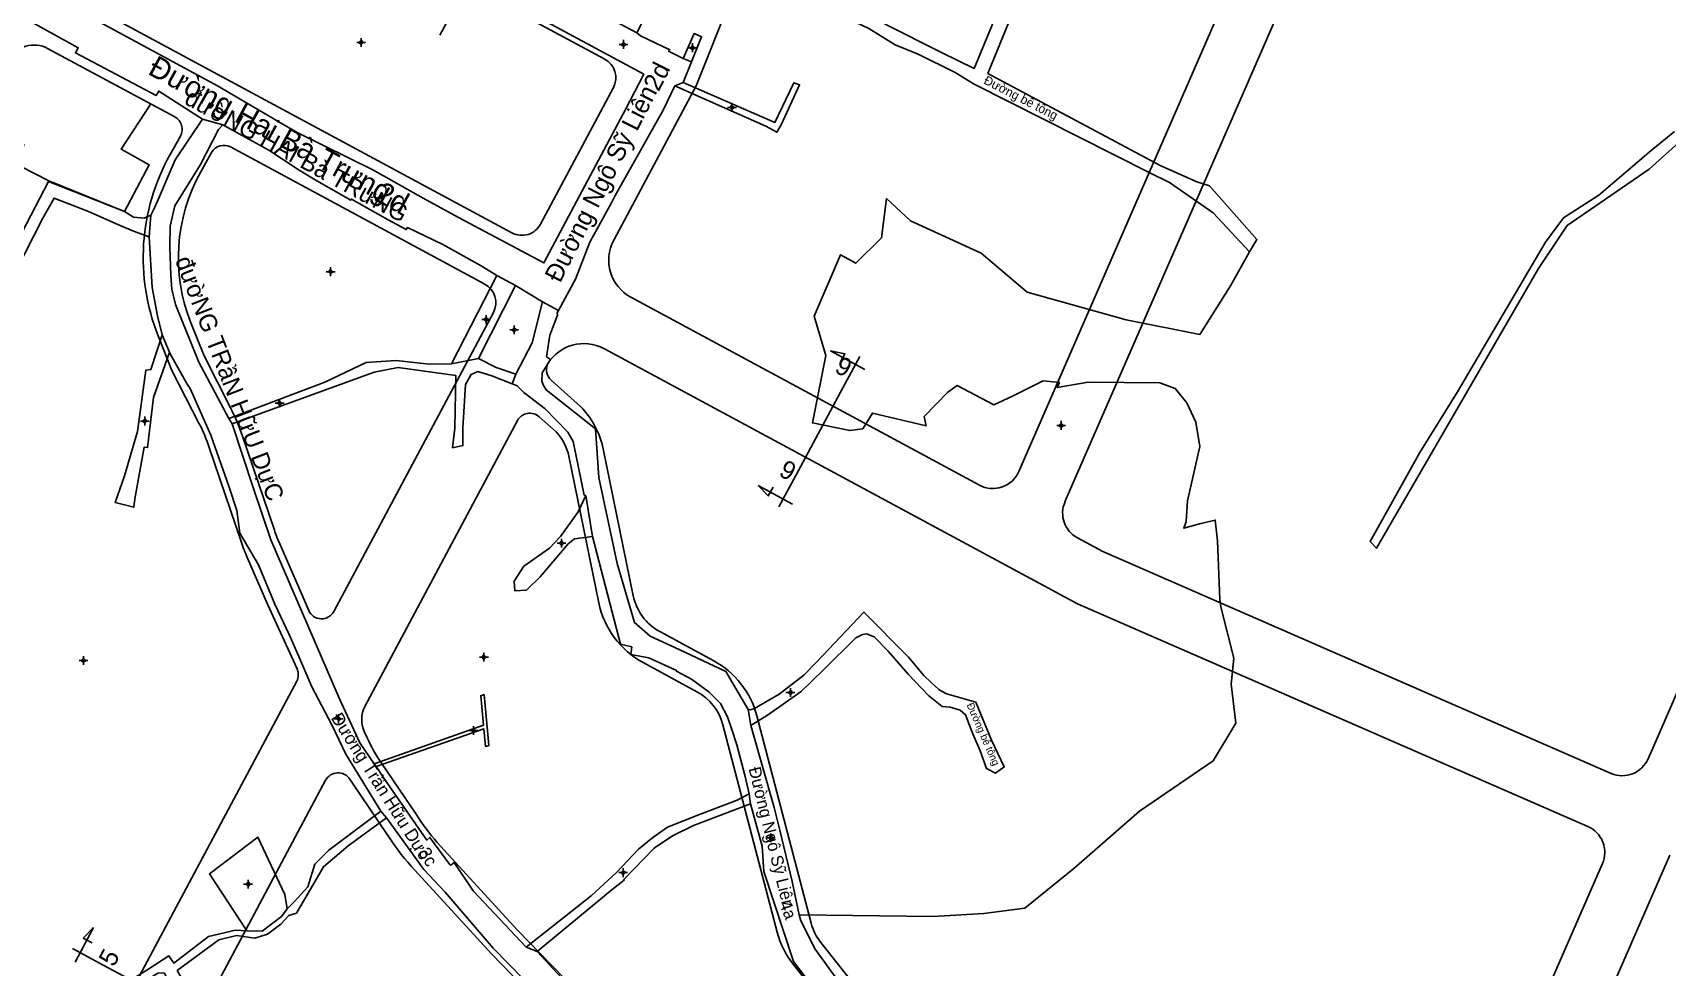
# Model space of a CAD drawing. Extents: x 548357 to 553331, y 1835329 to 1842351.
# Drawn here: x 552077.5 to 552542.4, y 1838996.8 to 1839262.4 of the extents above; entities that cross this region are included whole.
import ezdxf

# ---------------------------------------------------------------- set-up
doc = ezdxf.new("R2010")
doc.units = 0
for name, color, linetype in [('Level 1', 7, 'Continuous'), ('Level 10', 7, 'Continuous'), ('Level 11', 7, 'Continuous'), ('Level 2', 7, 'Continuous'), ('Level 27', 7, 'Continuous'), ('Level 30', 7, 'Continuous'), ('Level 4', 7, 'Continuous'), ('Level 5', 7, 'Continuous')]:
    doc.layers.add(name, color=color, linetype=linetype)

msp = doc.modelspace()

# ---------------------------------------------------------------- linework, layer by layer
at = {"layer": 'Level 1'}
for points in [[(552193.32, 1839261.66), (552198.11, 1839270.58)], [(552314.19, 1839166.7), (552304.39, 1839171.98)], [(552304.39, 1839171.98), (552308.47, 1839171.16), (552307.12, 1839168.66)], [(552312.72, 1839170.36), (552307.92, 1839161.45)], [(552294.51, 1839136.56), (552307.92, 1839161.45)], [(552289.7, 1839127.65), (552294.51, 1839136.56)], [(552293.58, 1839128.43), (552283.78, 1839133.72)], [(552283.78, 1839133.72), (552286.7, 1839130.76), (552288.05, 1839133.25)], [(552089.59, 1838998.23), (552094.83, 1839008.06)], [(552094.83, 1839008.06), (552091.89, 1839005.12), (552094.39, 1839003.78)], [(552088.79, 1839002.1), (552097.72, 1838997.34)], [(552097.72, 1838997.34), (552134.14, 1838977.89)]]:
    msp.add_lwpolyline(points, dxfattribs=at)
at = {"layer": 'Level 10'}
for p, q in [((552246.45, 1839263.89), (552249.33, 1839262.35)), ((552262.45, 1839248.25), (552264.84, 1839254.15)), ((552262.51, 1839255.1), (552264.84, 1839254.15)), ((552260.12, 1839247.3), (552262.45, 1839248.25)), ((552125.8, 1839237.86), (552131.57, 1839236.23)), ((552110.62, 1839204.38), (552111.15, 1839210.51)), ((552196.64, 1839168.31), (552209.51, 1839193.41)), ((552209.51, 1839193.41), (552214.82, 1839190.57)), ((552204.25, 1839169.82), (552214.82, 1839190.57)), ((552214.82, 1839190.57), (552222.53, 1839185.89)), ((552222.53, 1839185.89), (552227.03, 1839183.44)), ((552114.3, 1839176.55), (552116.64, 1839171.1)), ((552196.64, 1839168.31), (552204.25, 1839169.82)), ((552213.87, 1839162.62), (552214.95, 1839165.32)), ((552133.34, 1839152.74), (552134.2, 1839151.2)), ((552234.83, 1839130.86), (552236.73, 1839119.25)), ((552280.94, 1839070.04), (552281.69, 1839065.48)), ((552174.6, 1839054.65), (552175.16, 1839053.82)), ((552281.26, 1839046.07), (552281.63, 1839043.28)), ((552176.56, 1839041.13), (552178.17, 1839039.24)), ((552217.84, 1839002.56), (552221, 1839001.31))]:
    msp.add_line(p, q, dxfattribs=at)
for points in [[(552077.72, 1839275.53), (552088.2, 1839269.95), (552130.09, 1839247.34), (552147.56, 1839237.11), (552152.68, 1839234.02), (552174.29, 1839223.39), (552188.55, 1839215.37), (552198.63, 1839209.88), (552222.88, 1839197), (552246.16, 1839240.79), (552251.29, 1839250.58), (552158.62, 1839300.58), (552142.94, 1839308.83), (552101.44, 1839322.27)], [(552249.33, 1839262.35), (552263.08, 1839289.17), (552264.28, 1839290.28), (552265.44, 1839290.36), (552280.44, 1839282.31), (552288.43, 1839278.24), (552300.47, 1839270.61), (552315.31, 1839263.58), (552322.78, 1839258.93), (552329.32, 1839256.32), (552339.85, 1839251.08), (552345.29, 1839247.77), (552395.01, 1839222.69), (552400.78, 1839219.88), (552413.22, 1839211.2), (552423.59, 1839200.17)], [(552423.59, 1839200.17), (552425.64, 1839203.62), (552412.19, 1839218.84), (552408.56, 1839220.03), (552398.1, 1839224.68), (552349.16, 1839250.83), (552359.6, 1839276.39)], [(552074.5, 1839266.89), (552090.49, 1839258.12), (552089.66, 1839256.65), (552112.61, 1839244.52), (552113.38, 1839245.8), (552125.8, 1839237.86)], [(552352.25, 1839269.21), (552345.29, 1839252.25), (552336.12, 1839256.7), (552319.76, 1839264.88)], [(552249.33, 1839262.35), (552250.4, 1839261.56), (552258.71, 1839257.58), (552258.37, 1839257.12), (552262.51, 1839255.1)], [(552264.84, 1839254.15), (552267.72, 1839261.25), (552265.61, 1839262.15), (552263.87, 1839258.26), (552262.51, 1839255.1)], [(552227.03, 1839183.44), (552231.88, 1839192.36), (552235.99, 1839202.89), (552242.17, 1839214.2), (552243.05, 1839215.92), (552256.78, 1839240.4), (552260.12, 1839247.3)], [(552262.45, 1839248.25), (552288.59, 1839236.93), (552293.96, 1839248.18), (552295.58, 1839247.59), (552290.4, 1839236.21), (552289.17, 1839234.12), (552286.04, 1839235.87), (552260.12, 1839247.3)], [(552544.42, 1839234.3), (552537.78, 1839228.95), (552522.89, 1839216.26), (552512.88, 1839209.82), (552507.76, 1839202.88), (552482.72, 1839160.38), (552472.02, 1839143.07), (552457.84, 1839117.81), (552459.63, 1839115.9), (552505.76, 1839195.36), (552513.87, 1839207.66), (552537.17, 1839223.59), (552558.85, 1839243.07)], [(552111.15, 1839210.51), (552112.12, 1839212.68), (552113.03, 1839214.56), (552117.99, 1839226.25), (552125.8, 1839237.86)], [(552131.57, 1839236.23), (552130.37, 1839234.85), (552125.22, 1839224.96), (552117.94, 1839213.18), (552116.59, 1839207.42), (552116.5, 1839201.55), (552116.81, 1839193.36), (552117.09, 1839189.5), (552118.11, 1839185.16), (552124.78, 1839168.81), (552133.34, 1839152.74)], [(552131.57, 1839236.23), (552144.68, 1839229.02), (552153.25, 1839223.31), (552158.29, 1839220.27), (552167.95, 1839214.77), (552168.16, 1839215.14), (552178.57, 1839209.2), (552183.73, 1839206.45), (552184.09, 1839207.01), (552194.13, 1839202.23), (552205.04, 1839196.11), (552209.51, 1839193.41)], [(552029.51, 1839179.77), (552052.48, 1839165.2), (552055.21, 1839169.84), (552063.85, 1839185.87), (552067.56, 1839192.97), (552074.56, 1839205.72), (552082.04, 1839220.14), (552103.66, 1839211.63), (552106.22, 1839209.97), (552109.22, 1839209.74), (552111.15, 1839210.51)], [(552027.81, 1839177.53), (552033.99, 1839173.5), (552033.75, 1839173.15), (552036.23, 1839171.51), (552052.03, 1839161.53), (552047.8, 1839154.77), (552049.77, 1839153.5), (552051.92, 1839155.78), (552055.57, 1839161.74), (552065.5, 1839182.16), (552075.26, 1839199.65), (552080.39, 1839209.74), (552083.62, 1839215.41), (552093.38, 1839211.57), (552101.71, 1839207.87), (552106.18, 1839206.01), (552110.62, 1839204.38)], [(552295.45, 1839011.74), (552333.6, 1839011.27), (552348, 1839012.1), (552359.68, 1839013.59), (552373.59, 1839024.9), (552392.29, 1839041.19), (552413.22, 1839055.43), (552419.65, 1839066.22), (552418.29, 1839077.27), (552419.05, 1839084.63), (552415.35, 1839099.26), (552415.1, 1839101.33), (552414.41, 1839117.99), (552413.82, 1839123.88), (552409.68, 1839122.93), (552404.84, 1839121.59), (552405.55, 1839123.53), (552405.87, 1839129.35), (552409.39, 1839144.79), (552408.31, 1839151.72), (552405.77, 1839157.24), (552402.39, 1839161.32), (552398.04, 1839162.87), (552377.69, 1839163.13), (552368.89, 1839161.56), (552369.49, 1839162.95), (552364.83, 1839163.45), (552356.18, 1839159.1), (552350.81, 1839156.66), (552340.42, 1839162.18), (552337.79, 1839160.29), (552331.04, 1839153.35), (552331.56, 1839150.65), (552316.36, 1839154.31), (552313.56, 1839149.84), (552309.87, 1839149.32), (552299.27, 1839151.53), (552303.1, 1839170.63), (552299.74, 1839181.85), (552307.25, 1839199.3), (552311.55, 1839196.87), (552318.87, 1839204.08), (552320.28, 1839215.26), (552327.1, 1839208.93), (552347.21, 1839199.74), (552360.28, 1839188.63), (552388.49, 1839180.83), (552409.44, 1839176.66), (552418.11, 1839190.48), (552423.59, 1839200.17)], [(552110.62, 1839204.38), (552111.52, 1839190.01), (552113, 1839181.96), (552114.3, 1839176.55)], [(552214.95, 1839165.32), (552219.57, 1839174.22), (552222.53, 1839185.89)], [(552227.03, 1839183.44), (552226.68, 1839182.79), (552226.8, 1839182.09), (552224.61, 1839176.48), (552223.63, 1839170.3), (552224.76, 1839169.5), (552222.39, 1839165.78), (552222.33, 1839163.49), (552222.68, 1839162.3), (552223.54, 1839160.9), (552237.53, 1839149.85), (552238.47, 1839135.97), (552243.73, 1839111.58), (552248.69, 1839094.77), (552253.1, 1839090.9), (552261.34, 1839087.13), (552274.64, 1839080.82), (552280.94, 1839070.04)], [(552114.3, 1839176.55), (552111.13, 1839166.67), (552109.71, 1839166.51), (552107.29, 1839149.11), (552103.65, 1839136.48), (552100.94, 1839128.91), (552106.26, 1839127.52), (552106.55, 1839129.96), (552109.23, 1839144.64), (552110.2, 1839144.49), (552111.88, 1839158.71), (552116.31, 1839171.35), (552116.64, 1839171.1)], [(552116.64, 1839171.1), (552121.42, 1839162.51), (552122.29, 1839161.31), (552128.13, 1839148.03), (552133.33, 1839133.57), (552135.58, 1839126.65), (552136.38, 1839120.13), (552141.77, 1839111.22), (552146.33, 1839100.04), (552150.48, 1839091.34), (552153.2, 1839085.17), (552156.93, 1839076.51), (552162.57, 1839065.66), (552166.54, 1839057.36), (552176.56, 1839041.13)], [(552133.34, 1839152.74), (552160.62, 1839163.1), (552172.36, 1839168.67), (552180.88, 1839169.21), (552190.29, 1839168.24), (552196.64, 1839168.31)], [(552204.25, 1839169.82), (552209.33, 1839167.21), (552214.95, 1839165.32)], [(552134.2, 1839151.2), (552174.63, 1839165.89), (552181.47, 1839167.29), (552197.84, 1839165), (552197.53, 1839150.02), (552196.93, 1839144.46), (552199.87, 1839145.07), (552199.82, 1839150.03), (552200.64, 1839162.43), (552202.17, 1839165.23), (552204.14, 1839166.11), (552208.12, 1839164.92), (552213.87, 1839162.62)], [(552213.87, 1839162.62), (552215.3, 1839162.05), (552217.16, 1839160.18), (552223.25, 1839155.54), (552229.66, 1839148.88), (552231.2, 1839146.22), (552234.34, 1839131.01), (552234.83, 1839130.86)], [(552134.2, 1839151.2), (552140.21, 1839133.16), (552145.27, 1839118.31), (552164.74, 1839073.13), (552170.55, 1839060.61), (552174.6, 1839054.65)], [(552234.83, 1839130.86), (552232.63, 1839126.2), (552227.6, 1839119.23), (552224.44, 1839115.94), (552217.18, 1839110.76), (552214.44, 1839106.51), (552214.64, 1839103.78), (552217.94, 1839104.01), (552221.79, 1839107.81), (552229.83, 1839117.19), (552231.58, 1839118.54), (552236.73, 1839119.25)], [(552236.73, 1839119.25), (552244.67, 1839088.65), (552247.85, 1839087.83), (552247.59, 1839085.73), (552252.75, 1839084.79), (552260.58, 1839081.16), (552260.56, 1839080.94), (552264.83, 1839078.65), (552269.86, 1839074.94), (552273.09, 1839071.72), (552275.09, 1839068.01), (552276.37, 1839064.42), (552277.72, 1839060.02), (552280.14, 1839050.99), (552281.26, 1839046.07)], [(552280.94, 1839070.04), (552281.53, 1839069.97), (552282.77, 1839070.31), (552289.77, 1839074.43), (552296.81, 1839079.79), (552300.37, 1839083.53), (552302.25, 1839085.41), (552313.89, 1839097.76), (552326.6, 1839084.93), (552330.97, 1839079.73), (552333.05, 1839077.73), (552335.24, 1839075.76), (552336.98, 1839074.69), (552337.75, 1839074.38), (552345.73, 1839072.12), (552350.17, 1839061.33), (552353.79, 1839053.72), (552351.28, 1839052), (552348.79, 1839053.26), (552346.97, 1839058.3), (552344.89, 1839063.18), (552342.77, 1839068.58), (552341.27, 1839069.91), (552338.38, 1839070.77), (552336.14, 1839070.93), (552332.34, 1839073.98), (552326.52, 1839080.1), (552320.78, 1839086.66), (552316.8, 1839090.67), (552314.67, 1839091.56), (552313.48, 1839091.41), (552311.63, 1839090.44), (552302.42, 1839081.32), (552296.01, 1839075.18), (552286.43, 1839068.46), (552281.69, 1839065.48)], [(552174.6, 1839054.65), (552205.69, 1839065.59), (552204.93, 1839073.97), (552205.9, 1839074.32), (552207.22, 1839059.79), (552206.24, 1839059.55), (552205.78, 1839064.59), (552175.16, 1839053.82)], [(552281.69, 1839065.48), (552288.37, 1839042.17), (552290.03, 1839035.78), (552293.48, 1839021.16), (552295.45, 1839011.74)], [(552175.16, 1839053.82), (552177.36, 1839050.59), (552189.59, 1839032.94), (552190.46, 1839033.69), (552196.07, 1839026.14), (552196.4, 1839025.83), (552197.38, 1839026.55), (552202.75, 1839018.5), (552217.84, 1839002.56)], [(552217.84, 1839002.56), (552236.31, 1839017.12), (552243.51, 1839023.77), (552249.76, 1839030.41), (552253.86, 1839033.67), (552258.03, 1839036.58), (552267.13, 1839040.25), (552277.86, 1839044.33), (552281.26, 1839046.07)], [(552221, 1839001.31), (552242.28, 1839018.89), (552245.74, 1839021.57), (552245.58, 1839021.73), (552254.23, 1839030.61), (552259.5, 1839034.17), (552265.39, 1839037.14), (552281.63, 1839043.28)], [(552281.63, 1839043.28), (552284.97, 1839031.23), (552285.44, 1839023.98), (552293.88, 1838998.43), (552302.56, 1838987), (552302.55, 1838987), (552306.72, 1838983.69), (552325.53, 1838964.63)], [(552124.39, 1838976.57), (552134.75, 1838941.61), (552133.7, 1838939.22), (552135.81, 1838938.07), (552138.18, 1838938.84), (552134.99, 1838951.46), (552130.73, 1838966.47), (552120.53, 1838989.97), (552121.63, 1838990.57), (552118.61, 1838995.84), (552130.49, 1839004.59), (552135.44, 1839005.81), (552140.71, 1839005.05), (552144.27, 1839006.18), (552148.12, 1839009.04), (552150.36, 1839011.56), (552152.49, 1839012.19), (552160.22, 1839025.37), (552167.21, 1839031.28), (552178.17, 1839039.24)], [(552149.88, 1839013.37), (552151.97, 1839015.47), (552155.75, 1839019.71), (552157.77, 1839026.06), (552161.75, 1839030.11), (552176.56, 1839041.13)], [(552178.17, 1839039.24), (552188.77, 1839024.55), (552194.78, 1839018.17), (552208.43, 1839002.24), (552230.37, 1838979.88), (552242.69, 1838965.38), (552246.08, 1838961.45), (552283.95, 1838906.4)], [(552138.38, 1839007.15), (552127.75, 1839023.32), (552141.56, 1839033.75), (552149.2, 1839017.51), (552149.88, 1839013.37)], [(552138.38, 1839007.15), (552142.74, 1839007.08), (552148.27, 1839011.25), (552149.88, 1839013.37)], [(552295.45, 1839011.74), (552295.96, 1839010.02), (552300.04, 1839001.92), (552307.21, 1838992.01), (552326.3, 1838972.42), (552347.12, 1838954.95)], [(552121.81, 1838982.21), (552121.33, 1838983.45), (552114.86, 1838995.21), (552113.1, 1838995.15), (552098.3, 1838985.81), (552096.87, 1838987.81), (552110.26, 1838996.17), (552116.27, 1839000.03), (552117.68, 1838997.95), (552127.48, 1839005.57), (552135.22, 1839007.35), (552138.38, 1839007.15)], [(552221, 1839001.31), (552233.81, 1838987.44), (552258.9, 1838954.88), (552269.72, 1838939.35), (552279.53, 1838923.85)]]:
    msp.add_lwpolyline(points, dxfattribs=at)
at = {"layer": 'Level 11'}
for p, q in [((552170.29, 1839259.64), (552169.66, 1839259.64)), ((552170.91, 1839260.27), (552170.29, 1839259.64)), ((552170.29, 1839259.64), (552170.91, 1839259.01)), ((552170.91, 1839260.89), (552170.91, 1839260.27)), ((552171.53, 1839259.64), (552170.91, 1839260.27)), ((552170.91, 1839259.01), (552171.53, 1839259.64)), ((552170.91, 1839259.01), (552170.91, 1839258.39)), ((552172.16, 1839259.64), (552171.53, 1839259.64)), ((552244.91, 1839259.1), (552244.28, 1839259.1)), ((552245.53, 1839259.73), (552244.91, 1839259.1)), ((552244.91, 1839259.1), (552245.53, 1839258.47)), ((552245.53, 1839260.35), (552245.53, 1839259.73)), ((552246.15, 1839259.1), (552245.53, 1839259.73)), ((552245.53, 1839258.47), (552246.15, 1839259.1)), ((552245.53, 1839258.47), (552245.53, 1839257.85)), ((552246.78, 1839259.1), (552246.15, 1839259.1)), ((552264.51, 1839258.15), (552263.89, 1839258.15)), ((552265.14, 1839258.77), (552264.51, 1839258.15)), ((552264.51, 1839258.15), (552265.14, 1839257.53)), ((552265.14, 1839259.4), (552265.14, 1839258.77)), ((552265.77, 1839258.15), (552265.14, 1839258.77)), ((552265.14, 1839257.53), (552265.77, 1839258.15)), ((552265.14, 1839257.53), (552265.14, 1839256.9)), ((552266.39, 1839258.15), (552265.77, 1839258.15)), ((552275.75, 1839241.18), (552275.13, 1839241.18)), ((552276.38, 1839241.81), (552275.75, 1839241.18)), ((552275.75, 1839241.18), (552276.38, 1839240.55)), ((552276.38, 1839242.43), (552276.38, 1839241.81)), ((552277.01, 1839241.18), (552276.38, 1839241.81)), ((552276.38, 1839240.55), (552277.01, 1839241.18)), ((552276.38, 1839240.55), (552276.38, 1839239.93)), ((552277.63, 1839241.18), (552277.01, 1839241.18)), ((552161.63, 1839194.48), (552161, 1839194.48)), ((552162.25, 1839195.11), (552161.63, 1839194.48)), ((552161.63, 1839194.48), (552162.25, 1839193.85)), ((552162.25, 1839195.73), (552162.25, 1839195.11)), ((552162.87, 1839194.48), (552162.25, 1839195.11)), ((552162.25, 1839193.85), (552162.87, 1839194.48)), ((552162.25, 1839193.85), (552162.25, 1839193.23)), ((552163.5, 1839194.48), (552162.87, 1839194.48)), ((552206.47, 1839182.11), (552206.47, 1839181.49)), ((552205.85, 1839180.86), (552205.22, 1839180.86)), ((552206.47, 1839181.49), (552205.85, 1839180.86)), ((552205.85, 1839180.86), (552206.47, 1839180.23)), ((552207.09, 1839180.86), (552206.47, 1839181.49)), ((552206.47, 1839180.23), (552207.09, 1839180.86)), ((552206.47, 1839180.23), (552206.47, 1839179.61)), ((552207.72, 1839180.86), (552207.09, 1839180.86)), ((552213.82, 1839177.94), (552213.2, 1839177.94)), ((552214.45, 1839178.57), (552213.82, 1839177.94)), ((552213.82, 1839177.94), (552214.45, 1839177.31)), ((552214.45, 1839179.19), (552214.45, 1839178.57)), ((552215.07, 1839177.94), (552214.45, 1839178.57)), ((552214.45, 1839177.31), (552215.07, 1839177.94)), ((552215.7, 1839177.94), (552215.07, 1839177.94)), ((552214.45, 1839177.31), (552214.45, 1839176.69)), ((552147.11, 1839157.14), (552146.49, 1839157.14)), ((552147.74, 1839157.77), (552147.11, 1839157.14)), ((552147.11, 1839157.14), (552147.74, 1839156.51)), ((552147.74, 1839158.39), (552147.74, 1839157.77)), ((552148.37, 1839157.14), (552147.74, 1839157.77)), ((552147.74, 1839156.51), (552148.37, 1839157.14)), ((552147.74, 1839156.51), (552147.74, 1839155.89)), ((552148.99, 1839157.14), (552148.37, 1839157.14)), ((552108.77, 1839152.04), (552108.14, 1839152.04)), ((552109.39, 1839152.67), (552108.77, 1839152.04)), ((552108.77, 1839152.04), (552109.39, 1839151.41)), ((552109.39, 1839153.29), (552109.39, 1839152.67)), ((552110.01, 1839152.04), (552109.39, 1839152.67)), ((552109.39, 1839151.41), (552110.01, 1839152.04)), ((552109.39, 1839151.41), (552109.39, 1839150.79)), ((552110.64, 1839152.04), (552110.01, 1839152.04)), ((552369.37, 1839150.82), (552368.74, 1839150.82)), ((552369.99, 1839151.45), (552369.37, 1839150.82)), ((552369.37, 1839150.82), (552369.99, 1839150.19)), ((552369.99, 1839152.07), (552369.99, 1839151.45)), ((552370.61, 1839150.82), (552369.99, 1839151.45)), ((552369.99, 1839150.19), (552370.61, 1839150.82)), ((552369.99, 1839150.19), (552369.99, 1839149.57)), ((552371.24, 1839150.82), (552370.61, 1839150.82)), ((552227.25, 1839117.32), (552226.63, 1839117.32)), ((552227.88, 1839117.95), (552227.25, 1839117.32)), ((552227.25, 1839117.32), (552227.88, 1839116.69)), ((552227.88, 1839118.57), (552227.88, 1839117.95)), ((552228.51, 1839117.32), (552227.88, 1839117.95)), ((552227.88, 1839116.69), (552228.51, 1839117.32)), ((552229.13, 1839117.32), (552228.51, 1839117.32)), ((552227.88, 1839116.69), (552227.88, 1839116.07)), ((552091.96, 1839084.63), (552091.33, 1839084.01)), ((552091.96, 1839085.26), (552091.96, 1839084.63)), ((552092.59, 1839084.01), (552091.96, 1839084.63)), ((552205.21, 1839084.92), (552204.59, 1839084.92)), ((552205.84, 1839085.55), (552205.21, 1839084.92)), ((552205.21, 1839084.92), (552205.84, 1839084.29)), ((552205.84, 1839086.17), (552205.84, 1839085.55)), ((552206.47, 1839084.92), (552205.84, 1839085.55)), ((552205.84, 1839084.29), (552206.47, 1839084.92)), ((552207.09, 1839084.92), (552206.47, 1839084.92)), ((552091.33, 1839084.01), (552090.71, 1839084.01)), ((552091.33, 1839084.01), (552091.96, 1839083.39)), ((552091.96, 1839083.39), (552092.59, 1839084.01)), ((552091.96, 1839083.39), (552091.96, 1839082.76)), ((552093.21, 1839084.01), (552092.59, 1839084.01)), ((552205.84, 1839084.29), (552205.84, 1839083.67)), ((552292.97, 1839075.51), (552292.35, 1839074.88)), ((552292.97, 1839076.13), (552292.97, 1839075.51)), ((552293.59, 1839074.88), (552292.97, 1839075.51)), ((552292.35, 1839074.88), (552291.72, 1839074.88)), ((552292.35, 1839074.88), (552292.97, 1839074.25)), ((552292.97, 1839074.25), (552293.59, 1839074.88)), ((552292.97, 1839074.25), (552292.97, 1839073.63)), ((552294.22, 1839074.88), (552293.59, 1839074.88)), ((552163.89, 1839067.45), (552163.26, 1839067.45)), ((552164.51, 1839068.07), (552163.89, 1839067.45)), ((552163.89, 1839067.45), (552164.51, 1839066.83)), ((552164.51, 1839068.7), (552164.51, 1839068.07)), ((552165.13, 1839067.45), (552164.51, 1839068.07)), ((552164.51, 1839066.83), (552165.13, 1839067.45)), ((552164.51, 1839066.83), (552164.51, 1839066.2)), ((552165.76, 1839067.45), (552165.13, 1839067.45)), ((552202.21, 1839064.07), (552201.59, 1839064.07)), ((552202.84, 1839064.69), (552202.21, 1839064.07)), ((552202.21, 1839064.07), (552202.84, 1839063.45)), ((552202.84, 1839065.32), (552202.84, 1839064.69)), ((552203.47, 1839064.07), (552202.84, 1839064.69)), ((552202.84, 1839063.45), (552203.47, 1839064.07)), ((552202.84, 1839063.45), (552202.84, 1839062.82)), ((552204.09, 1839064.07), (552203.47, 1839064.07)), ((552286.81, 1839033.57), (552286.19, 1839033.57)), ((552287.44, 1839034.19), (552286.81, 1839033.57)), ((552286.81, 1839033.57), (552287.44, 1839032.95)), ((552287.44, 1839034.82), (552287.44, 1839034.19)), ((552288.06, 1839033.57), (552287.44, 1839034.19)), ((552287.44, 1839032.95), (552288.06, 1839033.57)), ((552288.69, 1839033.57), (552288.06, 1839033.57)), ((552287.44, 1839032.95), (552287.44, 1839032.32)), ((552245.46, 1839024.31), (552244.83, 1839023.69)), ((552245.46, 1839024.94), (552245.46, 1839024.31)), ((552246.09, 1839023.69), (552245.46, 1839024.31)), ((552138.13, 1839020.42), (552137.5, 1839020.42)), ((552138.75, 1839021.05), (552138.13, 1839020.42)), ((552138.13, 1839020.42), (552138.75, 1839019.79)), ((552138.75, 1839021.67), (552138.75, 1839021.05)), ((552139.37, 1839020.42), (552138.75, 1839021.05)), ((552138.75, 1839019.79), (552139.37, 1839020.42)), ((552138.75, 1839019.79), (552138.75, 1839019.17)), ((552140, 1839020.42), (552139.37, 1839020.42)), ((552244.83, 1839023.69), (552244.21, 1839023.69)), ((552244.83, 1839023.69), (552245.46, 1839023.07)), ((552245.46, 1839023.07), (552246.09, 1839023.69)), ((552245.46, 1839023.07), (552245.46, 1839022.44)), ((552246.71, 1839023.69), (552246.09, 1839023.69))]:
    msp.add_line(p, q, dxfattribs=at)
for centre in [(552170.91, 1839259.64), (552245.53, 1839259.1), (552265.14, 1839258.15), (552276.38, 1839241.18), (552162.25, 1839194.48), (552206.47, 1839180.86), (552214.45, 1839177.94), (552147.74, 1839157.14), (552109.39, 1839152.04), (552369.99, 1839150.82), (552227.88, 1839117.32), (552205.84, 1839084.92), (552091.96, 1839084.01), (552292.97, 1839074.88), (552164.51, 1839067.45), (552202.84, 1839064.07), (552287.44, 1839033.57), (552138.75, 1839020.42), (552245.46, 1839023.69)]:
    msp.add_circle(centre, 0.15, dxfattribs=at)
at = {"layer": 'Level 2'}
for p, q in [((552251.29, 1839250.58), (552246.16, 1839240.79)), ((552256.78, 1839240.4), (552260.12, 1839247.3)), ((552112.61, 1839244.52), (552113.38, 1839245.8)), ((552113.38, 1839245.8), (552125.8, 1839237.86)), ((552246.16, 1839240.79), (552222.88, 1839197)), ((552243.05, 1839215.92), (552256.78, 1839240.4)), ((552125.8, 1839237.86), (552131.57, 1839236.23)), ((552158.29, 1839220.27), (552167.95, 1839214.77)), ((552167.95, 1839214.77), (552168.16, 1839215.14)), ((552110.62, 1839204.38), (552111.52, 1839190.01)), ((552231.88, 1839192.36), (552235.99, 1839202.89)), ((552227.03, 1839183.44), (552231.88, 1839192.36)), ((552111.52, 1839190.01), (552113, 1839181.96)), ((552113, 1839181.96), (552114.3, 1839176.55)), ((552114.3, 1839176.55), (552116.64, 1839171.1)), ((552116.64, 1839171.1), (552121.42, 1839162.51)), ((552213.87, 1839162.62), (552215.3, 1839162.05)), ((552223.54, 1839160.9), (552222.68, 1839162.3)), ((552237.53, 1839149.85), (552223.54, 1839160.9)), ((552223.25, 1839155.54), (552229.66, 1839148.88)), ((552238.47, 1839135.97), (552237.53, 1839149.85)), ((552234.34, 1839131.01), (552234.83, 1839130.86)), ((552234.83, 1839130.86), (552236.73, 1839119.25)), ((552141.77, 1839111.22), (552146.33, 1839100.04)), ((552153.2, 1839085.17), (552156.93, 1839076.51)), ((552247.85, 1839087.83), (552247.59, 1839085.73)), ((552247.59, 1839085.73), (552252.75, 1839084.79)), ((552252.75, 1839084.79), (552260.58, 1839081.16)), ((552274.64, 1839080.82), (552261.34, 1839087.13)), ((552260.58, 1839081.16), (552260.56, 1839080.94)), ((552260.56, 1839080.94), (552264.83, 1839078.65)), ((552280.94, 1839070.04), (552274.64, 1839080.82)), ((552281.69, 1839065.48), (552280.94, 1839070.04)), ((552288.37, 1839042.17), (552281.69, 1839065.48)), ((552280.14, 1839050.99), (552281.26, 1839046.07)), ((552290.03, 1839035.78), (552288.37, 1839042.17)), ((552196.07, 1839026.14), (552190.46, 1839033.69)), ((552293.48, 1839021.16), (552290.03, 1839035.78))]:
    msp.add_line(p, q, dxfattribs=at)
for points in [[(552250.4, 1839261.56), (552249.33, 1839262.35), (552246.45, 1839263.89), (552233.73, 1839270.63), (552216.5, 1839280.42), (552199.25, 1839289.67), (552189.55, 1839296.89), (552184.13, 1839299.61), (552179.79, 1839301.93), (552174.27, 1839304.11), (552154.53, 1839313.64), (552149.99, 1839317.5), (552144.12, 1839320.88), (552141.8, 1839322.3), (552139.19, 1839323.05), (552133.73, 1839324.21), (552129.11, 1839325.7), (552124.49, 1839327.38), (552120.42, 1839328.74), (552115.37, 1839330.59), (552102.18, 1839334.75)], [(552101.44, 1839322.27), (552142.94, 1839308.83), (552158.62, 1839300.58), (552251.29, 1839250.58)], [(552074.5, 1839266.89), (552090.49, 1839258.12), (552089.66, 1839256.65), (552112.61, 1839244.52)], [(552174.29, 1839223.39), (552152.68, 1839234.02), (552147.56, 1839237.11), (552130.09, 1839247.34), (552088.2, 1839269.95)], [(552262.51, 1839255.1), (552258.37, 1839257.12), (552258.71, 1839257.58), (552250.4, 1839261.56)], [(552260.12, 1839247.3), (552262.45, 1839248.25), (552264.84, 1839254.15), (552262.51, 1839255.1)], [(552134.2, 1839151.2), (552133.34, 1839152.74), (552124.78, 1839168.81), (552118.11, 1839185.16), (552117.09, 1839189.5), (552116.81, 1839193.36), (552116.5, 1839201.55), (552116.59, 1839207.42), (552117.94, 1839213.18), (552125.22, 1839224.96), (552130.37, 1839234.85), (552131.57, 1839236.23), (552125.8, 1839237.86), (552117.99, 1839226.25), (552113.03, 1839214.56), (552112.12, 1839212.68), (552111.15, 1839210.51), (552110.62, 1839204.38)], [(552131.57, 1839236.23), (552144.68, 1839229.02), (552153.25, 1839223.31), (552158.29, 1839220.27)], [(552222.88, 1839197), (552198.63, 1839209.88), (552188.55, 1839215.37), (552174.29, 1839223.39)], [(552168.16, 1839215.14), (552178.57, 1839209.2), (552183.73, 1839206.45), (552184.09, 1839207.01), (552194.13, 1839202.23), (552205.04, 1839196.11), (552209.51, 1839193.41), (552214.82, 1839190.57), (552222.53, 1839185.89), (552227.03, 1839183.44)], [(552235.99, 1839202.89), (552242.17, 1839214.2), (552243.05, 1839215.92)], [(552227.03, 1839183.44), (552222.53, 1839185.89), (552219.57, 1839174.22), (552214.95, 1839165.32), (552213.87, 1839162.62)], [(552226.8, 1839182.09), (552226.68, 1839182.79), (552227.03, 1839183.44)], [(552222.68, 1839162.3), (552222.33, 1839163.49), (552222.39, 1839165.78), (552224.76, 1839169.5), (552223.63, 1839170.3), (552224.61, 1839176.48), (552226.8, 1839182.09)], [(552121.42, 1839162.51), (552122.29, 1839161.31), (552128.13, 1839148.03), (552133.33, 1839133.57), (552135.58, 1839126.65), (552136.38, 1839120.13), (552141.77, 1839111.22)], [(552215.3, 1839162.05), (552217.16, 1839160.18), (552223.25, 1839155.54)], [(552164.74, 1839073.13), (552145.27, 1839118.31), (552140.21, 1839133.16), (552134.2, 1839151.2)], [(552229.66, 1839148.88), (552231.2, 1839146.22), (552234.34, 1839131.01)], [(552261.34, 1839087.13), (552253.1, 1839090.9), (552248.69, 1839094.77), (552243.73, 1839111.58), (552238.47, 1839135.97)], [(552236.73, 1839119.25), (552244.67, 1839088.65), (552247.85, 1839087.83)], [(552146.33, 1839100.04), (552150.48, 1839091.34), (552153.2, 1839085.17)], [(552156.93, 1839076.51), (552162.57, 1839065.66), (552166.54, 1839057.36), (552176.56, 1839041.13)], [(552264.83, 1839078.65), (552269.86, 1839074.94), (552273.09, 1839071.72), (552275.09, 1839068.01), (552276.37, 1839064.42)], [(552190.46, 1839033.69), (552189.59, 1839032.94), (552177.36, 1839050.59), (552175.16, 1839053.82), (552174.6, 1839054.65), (552170.55, 1839060.61), (552164.74, 1839073.13)], [(552276.37, 1839064.42), (552277.72, 1839060.02), (552280.14, 1839050.99)], [(552281.26, 1839046.07), (552281.63, 1839043.28), (552284.97, 1839031.23), (552285.44, 1839023.98), (552293.88, 1838998.43), (552302.55, 1838987)], [(552176.56, 1839041.13), (552178.17, 1839039.24), (552188.77, 1839024.55), (552194.78, 1839018.17), (552208.43, 1839002.24), (552230.37, 1838979.88), (552242.69, 1838965.38), (552246.08, 1838961.45), (552283.95, 1838906.4), (552297.45, 1838897.05), (552297.32, 1838897.23), (552283.37, 1838919.78), (552279.53, 1838923.85), (552269.72, 1838939.35), (552258.9, 1838954.88), (552233.81, 1838987.44), (552221, 1839001.31), (552217.84, 1839002.56)], [(552197.38, 1839026.55), (552196.4, 1839025.83), (552196.07, 1839026.14)], [(552217.84, 1839002.56), (552202.75, 1839018.5), (552197.38, 1839026.55)], [(552307.21, 1838992.01), (552300.04, 1839001.92), (552295.96, 1839010.02), (552295.45, 1839011.74), (552293.48, 1839021.16)]]:
    msp.add_lwpolyline(points, dxfattribs=at)
at = {"layer": 'Level 27'}
for p, q in [((552103.66, 1839211.63), (552082.04, 1839220.14)), ((552106.22, 1839209.97), (552103.66, 1839211.63)), ((552110.62, 1839204.38), (552111.15, 1839210.51)), ((552106.18, 1839206.01), (552110.62, 1839204.38))]:
    msp.add_line(p, q, dxfattribs=at)
for points in [[(552082.04, 1839220.14), (552074.56, 1839205.72), (552067.56, 1839192.97)], [(552065.5, 1839182.16), (552075.26, 1839199.65), (552080.39, 1839209.74), (552083.62, 1839215.41), (552093.38, 1839211.57)], [(552093.38, 1839211.57), (552101.71, 1839207.87), (552106.18, 1839206.01)], [(552111.15, 1839210.51), (552109.22, 1839209.74), (552106.22, 1839209.97)]]:
    msp.add_lwpolyline(points, dxfattribs=at)
at = {"layer": 'Level 30'}
for points in [[(552496.57, 1839455.46), (552357.91, 1839137.66)], [(552511.66, 1839451.28), (552371.07, 1839129.07)], [(552266.18, 1839247.35), (552304.86, 1839344.18)], [(552148.17, 1839304.3), (552240.19, 1839254.9)], [(552646.04, 1839306.32), (552536.89, 1839056.05)], [(552213.8, 1839205.54), (552088.49, 1839273.08)], [(552117.92, 1839238.47), (552081.77, 1839257.95)], [(552242.75, 1839203.44), (552266.18, 1839247.35)], [(552242.65, 1839246.79), (552221.94, 1839208)], [(552075.02, 1839230.77), (552073.96, 1839224.51), (552082.11, 1839220.28), (552103.66, 1839211.63), (552110.64, 1839224.82), (552102.67, 1839229.31), (552111.07, 1839242.16)], [(552116.59, 1839227.77), (552119.51, 1839232.99)], [(552206.07, 1839190.96), (552133.77, 1839229.93)], [(552128.38, 1839228.36), (552125.32, 1839222.89)], [(552346.78, 1839133.82), (552247.64, 1839187.23)], [(552163.2, 1839097.95), (552208.52, 1839182.85)], [(552122.5, 1839179.94), (552126.24, 1839170.56)], [(552124.88, 1839151.26), (552117.13, 1839166.42), (552113.21, 1839176.23)], [(552126.24, 1839170.56), (552133.78, 1839155.82)], [(552374.59, 1839100.1), (552239.96, 1839172.63)], [(552224.96, 1839163.62), (552233.33, 1839156.16)], [(552172.01, 1839070.91), (552215.37, 1839152.16)], [(552221.56, 1839153.26), (552226.37, 1839148.98)], [(552137.19, 1839147.76), (552146.24, 1839121.05)], [(552136.77, 1839117.84), (552127.72, 1839144.54)], [(552230, 1839142.06), (552238.51, 1839100.4)], [(552239.78, 1839144.14), (552248.31, 1839102.4)], [(552147.77, 1839117.11), (552156.01, 1839098.23)], [(552381.82, 1839114.95), (552374.61, 1839118.83)], [(552152.7, 1839081.61), (552144.32, 1839100.02), (552138.61, 1839113.11)], [(552381.82, 1839114.95), (552526.36, 1839051.91)], [(552374.59, 1839100.1), (552519.77, 1839036.79)], [(552255.86, 1839092.22), (552271.17, 1839083.91)], [(552251.09, 1839083.42), (552266.4, 1839075.12)], [(552081.77, 1838945.38), (552152.59, 1839078.07)], [(552283.44, 1839068.27), (552298.88, 1839009.33)], [(552172.54, 1839062.17), (552171.79, 1839063.83)], [(552273.77, 1839065.74), (552289.21, 1839006.8)], [(552186.54, 1839040.3), (552176.7, 1839054.77)], [(552060.83, 1838862.61), (552160.82, 1839049.95)], [(552168.43, 1839049.15), (552178.15, 1839034.86)], [(552241.93, 1838980.04), (552215.26, 1839007.46), (552192.57, 1839032.29)], [(552185.18, 1839025.55), (552207.98, 1839000.6), (552234.76, 1838973.07)], [(552464.54, 1838890.14), (552523.9, 1839026.26)], [(552543.03, 1839028.67), (552475.85, 1838874.78)], [(552301.6, 1839003.86), (552311.27, 1838991.58)], [(552293.75, 1838997.68), (552303.41, 1838985.39)]]:
    msp.add_lwpolyline(points, dxfattribs=at)
for centre, radius, start, end in [((552077.97, 1839250.91), 8, 61.6784, 153.3848), ((552237.35, 1839249.61), 6, 331.9091, 61.7703), ((552116.02, 1839234.95), 4, 330.7553, 61.6784), ((552131.87, 1839226.41), 4, 61.6784, 150.7553), ((552168.94, 1839198.46), 60, 150.7553, 201.7446), ((552168.94, 1839198.46), 50, 150.7553, 201.7446), ((552216.65, 1839210.82), 6, 241.6784, 331.9091), ((552253.33, 1839197.79), 12, 151.9091, 241.6872), ((552203.23, 1839185.68), 6, 331.9091, 61.6784), ((552234.26, 1839162.07), 12, 61.6872, 149.2378), ((552227.62, 1839166.61), 4, 156.5368, 228.2968), ((552080.37, 1839128.49), 60, 18.7282, 27.0933), ((552218.9, 1839150.27), 4, 48.2968, 151.9091), ((552215.36, 1839138.79), 25, 12.3561, 44.0327), ((552080.37, 1839128.49), 50, 18.7282, 27.0933), ((552215.36, 1839138.79), 15, 12.5917, 42.7911), ((552350.58, 1839140.86), 8, 241.6872, 336.4272), ((552378.41, 1839125.87), 8, 156.4272, 241.6872), ((552193.6, 1839137.11), 60, 198.7282, 203.5776), ((552193.6, 1839137.11), 50, 198.7282, 203.5776), ((552263, 1839105.4), 25, 191.5464, 241.5404), ((552263, 1839105.4), 15, 191.5464, 241.5404), ((552159.67, 1839099.83), 4, 203.5776, 331.9091), ((552149.06, 1839079.95), 4, 331.9091, 24.4823), ((552259.26, 1839061.94), 25, 14.6823, 61.5404), ((552179.07, 1839067.14), 8, 151.9091, 204.4823), ((552259.26, 1839061.94), 15, 14.6823, 61.5404), ((552218.04, 1839082.89), 50, 204.4823, 214.2234), ((552164.35, 1839048.07), 4, 32.9674, 151.9091), ((552529.56, 1839059.24), 8, 246.4385, 336.4385), ((552218.04, 1839082.89), 60, 212.9674, 214.2234), ((552232.2, 1839068.33), 53.57, 211.5475, 222.2859), ((552232.2, 1839068.33), 63.57, 211.767, 222.2979), ((552516.57, 1839029.45), 8, 336.4385, 66.4385), ((552313.39, 1839013.14), 25, 194.6823, 218.197), ((552313.39, 1839013.14), 15, 194.6823, 218.197)]:
    msp.add_arc(centre, radius, start, end, dxfattribs=at)

# ---------------------------------------------------------------- texts
at = {"layer": 'Level 1'}
for s, height, rotation, p in [('đườNG HAI Bà TRưNG', 5, 331.2399, (552120.29, 1839242.41)), ('đườNG TRầN HữU DựC', 5, 291.1025, (552117.92, 1839197.76)), ('6', 5.21, 151.6872, (552311.11, 1839168.87)), ('6', 5.21, 151.6872, (552295.24, 1839139.42)), ('5', 5.21, 61.909, (552100.62, 1838996.68))]:
    msp.add_text(s, height=height, rotation=rotation, dxfattribs=at).set_placement(p)
at = {"layer": 'Level 4'}
for s, height, rotation, p in [('2d', 5.164, 63.0839, (552255.52, 1839245.43)), ('2d', 6.091, 331.2793, (552174.34, 1839215.02)), ('3c', 3.638, 302.3342, (552187.02, 1839029.4)), ('4a', 3.484, 292.2338, (552289.73, 1839014.85))]:
    msp.add_text(s, height=height, rotation=rotation, dxfattribs=at).set_placement(p)
at = {"layer": 'Level 5'}
for s, height, rotation, p in [('Đường Hai Bà Trưng', 6.0913, 331.2793, (552109.97, 1839250.81)), ('Đường bê tông', 2.5433, 332.7389, (552347.73, 1839248.06)), ('Đường Ngô Sỹ Liên', 5.1644, 63.0839, (552227.48, 1839191.04)), ('Đường bê tông', 2.1095, 293.5131, (552343.05, 1839071.4)), ('Đường Trần Hữu Dực', 3.638, 302.3342, (552162.19, 1839067.68)), ('Đường Ngô Sỹ Liên', 3.4838, 283.8571, (552281.06, 1839053.28))]:
    msp.add_text(s, height=height, rotation=rotation, dxfattribs=at).set_placement(p)

doc.saveas('drawing.dxf')
